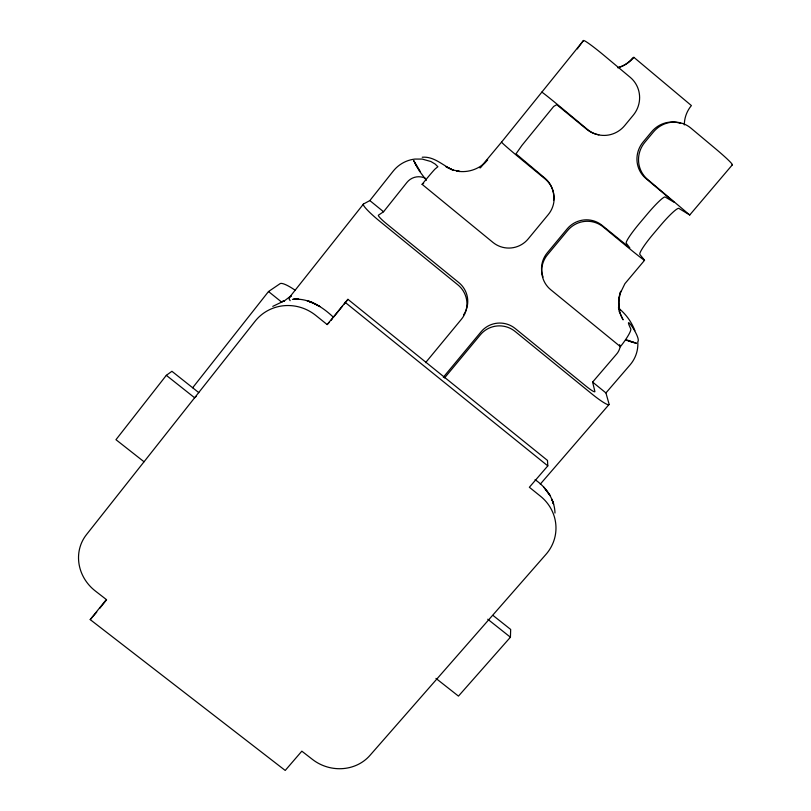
<?xml version="1.0" encoding="UTF-8"?>
<svg xmlns="http://www.w3.org/2000/svg" width="811" height="811" viewBox="0 0 811 811"><rect width="100%" height="100%" fill="white"/><g stroke="black" fill="none" stroke-linecap="round" stroke-linejoin="round"><path stroke-width="1.22" d="M435.963 678.401L458.458 696.112L510.423 637.213L510.677 629.448L493.058 615.458M619.128 297.019L618.57 302.929L619.28 310.278L618.702 300.83L620.719 291.271C617.262 300.567 618.164 311.231 623.091 319.838L619.026 311.171M620.06 293.643L624.906 283.688L644.532 260.321M484.228 163.569L487.664 159.757L480 167.948L501.553 142.118A24.888 0.669 39.6 0 0 520.632 158.763L545.022 178.896A25.384 25.171 -57.9 0 1 548.287 214.57L528.204 238.9A25.171 25.07 -54.2 0 1 492.946 242.418L422.095 184.33A24.735 0.699 -51.2 0 1 435.527 168.637L437.879 166.721L435.172 164.065L430.844 161.501L422.186 159.078L414.918 159.068A33.221 32.835 71.4 0 0 393.163 171.182L369.846 200.581L363.5 203.997L289.355 297.525L289.233 299.32L290.186 300.678M541.778 92.14A25.8 0.507 39.7 0 1 562.307 108.512L587.529 129.486A26.925 26.276 -59.8 0 0 624.713 125.563L633.279 115.182A27.027 26.317 -59.8 0 0 630.279 77.38L604.894 56.141A26.023 1.774 39.9 0 0 583.444 40.55L501.553 142.118M583.444 40.55L577.503 48.528A23.266 1.419 39.8 0 0 577.594 48.903M198.807 392.636L171.922 371.296L166.316 375.331L115.963 439.694L144.044 461.773M192.653 387.759L268.512 291.534L280.109 283.657A22.373 4.653 38.2 0 1 295.133 290.216M465.179 312.144A24.3 24.036 26.6 0 0 458.783 282.563L386.644 223.836A12.195 1.521 38.9 0 1 378.443 215.168L383.562 211.752L406.929 182.434A15.419 15.247 71.3 0 1 425.41 178.278M327.157 324.562L347.939 299.33L547.486 460.425L547.8 465.879L529.36 487.259L540.44 496.18A42.902 41.148 6.7 0 1 546.026 554.318L369.938 755.426A41.29 38.299 17.6 0 1 312.559 759.491L301.834 751.168L285.219 770.45L90.214 619.604L106.332 599.532L95.333 590.996A42.071 39.192 33 0 1 86.453 534.652L255.08 321.247A43.652 42.263 39.3 0 1 315.763 315.398L327.157 324.562L329.519 322.099M99.783 608.301L106.596 599.816M331.081 320.325L332.611 318.419M334.142 316.503L342.577 306.011M344.107 304.105L347.939 299.33M425.572 362.679L461.439 319.23A24.624 24.36 26.4 0 0 457.85 284.833L379.893 221.373A24.523 3.072 38.9 0 1 363.5 203.997M443.323 377.257L481.095 331.77A24.218 23.854 5.7 0 1 515.259 328.546L586.191 386.3A12.023 1.48 40.3 0 0 594.879 391.419L592.608 382.082L616.674 353.991A15.227 14.882 -14.8 0 0 620.04 346.986M444.519 377.967L480.467 334.69A24.553 24.168 5.9 0 1 515.086 331.425L591.685 393.771A24.168 2.991 40.3 0 0 609.02 403.908L605.929 392.93L592.608 382.082M605.929 392.93L630.046 364.93A32.785 32.065 -14.8 0 0 637.791 341.786C641.552 337.954 621.996 310.775 630.715 328.759A24.421 3.852 -50.2 0 1 620.405 346.662L550.73 289.72A25.131 24.827 -25.1 0 1 547.506 254.745L567.649 230.517A25.313 24.959 -33.7 0 1 603.232 226.958L627.359 246.879A24.705 0.669 39.7 0 0 644.451 260.108L639.889 254.472A24.107 3.051 -49.8 0 1 653.23 234.075L660.894 225.012A24.188 3.062 -49.7 0 1 678.888 208.407L689.735 214.996L732.384 164.785M540.288 484.137L608.99 404.557M90.214 619.604L96.752 612.072M196.333 396.315L194.61 397.765L166.316 375.331M284.205 301.013L291.22 295.67M289.355 297.525L291.291 296.045M483.772 163.802C476.442 170.138 466.325 172.844 456.796 171.08L459.908 171.496L452.477 169.874L446.07 166.802L453.562 170.3C443.161 165.971 434.524 156.199 422.237 157.233M272.77 306.365L284.022 300.962L281.235 301.915M422.095 184.33L423.636 183.327M684.322 124.935A29.713 28.679 -49 0 1 691.398 105.572L633.878 57.338L632.55 58.078A29.591 28.638 -64.9 0 1 617.84 67.84M282.046 301.662L284.022 300.962M292.518 299.381C308.403 297.596 322.677 306.994 333.635 317.456M625.93 340.164L636.523 343.266L625.656 339.525M628.768 341.005L634.303 342.759M307.085 300.709L315.023 303.77L319.869 306.568L310.775 301.935M487.756 619.219L510.423 637.213M268.512 291.534L281.224 301.753M535.067 479.686C546.178 487.178 554.663 499.353 554.988 513.059M345.06 302.28L547.8 465.879M369.846 200.581L383.562 211.752M618.398 307.795L620.334 309.954L618.752 308.281C625.991 314.273 631.516 321.855 634.901 330.675M689.735 214.996L647.746 179.535A26.804 26.084 -47.8 0 1 644.826 142.331L653.423 132A26.895 26.124 -48.6 0 1 690.84 128.067L715.931 149.072A25.83 1.754 39.5 0 1 732.009 164.876M543.634 486.975L549.939 495.359L545.195 488.759M420.372 171.689L413.701 160.608L416.996 166.873M426.363 180.316L419.226 170.797L414.664 162.737M619.604 344.665L620.405 346.662M633.878 57.338A29.977 29.003 -64.9 0 1 618.418 67.394M598.853 134.819A26.54 25.901 -59.9 0 1 586.677 129.294L556.751 104.68L553.67 106.464L521.939 145.402L516.009 153.847L544.779 178.035A25.04 24.827 -58.3 0 1 553.568 200.368M464.683 313.066A24.3 24.036 26.6 0 1 463.578 314.84M680.693 123.454A26.51 25.759 -48.7 0 0 651.638 131.767L643.164 141.955A26.418 25.719 -48 0 0 646.043 178.633L674.265 202.355L665.202 197.032A24.208 2.747 -49.9 0 0 647.462 213.881L639.818 222.964A24.127 2.747 -49.9 0 0 626.274 243.219L629.843 247.902L602.198 225.438A24.969 24.624 -34.2 0 0 567.102 228.945L547.243 252.86A24.786 24.492 -25.7 0 0 543.056 277.088M297.414 299.249L293.481 299.289L298.975 299.33L297.414 299.249M309.883 301.651L307.947 300.962L312.985 302.807L309.883 301.651M553.173 502.901L551.855 499.231L553.619 504.239L553.173 502.901"/></g></svg>
